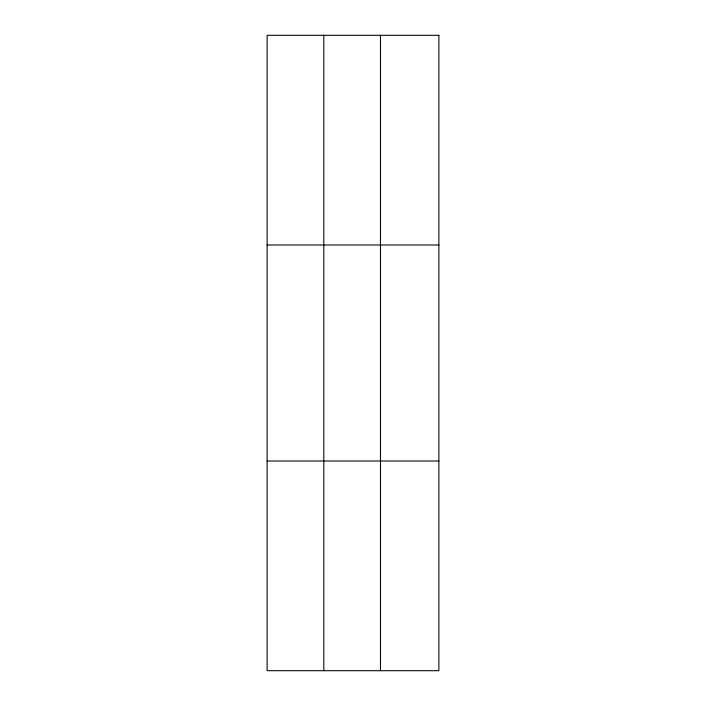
<?xml version="1.0" encoding="UTF-8"?>
<svg xmlns="http://www.w3.org/2000/svg" width="706" height="706" viewBox="0 0 706 706"><rect width="100%" height="100%" fill="white"/><g stroke="black" fill="none" stroke-linecap="round" stroke-linejoin="round"><path stroke-width="1.06" d="M323.798 35.3L323.798 670.7M380.481 35.3L380.481 670.7M267.115 244.982L438.885 244.982M267.115 461.018L438.885 461.018M438.885 35.3L438.885 670.7L267.115 670.7L267.115 35.3L438.885 35.3"/></g></svg>
